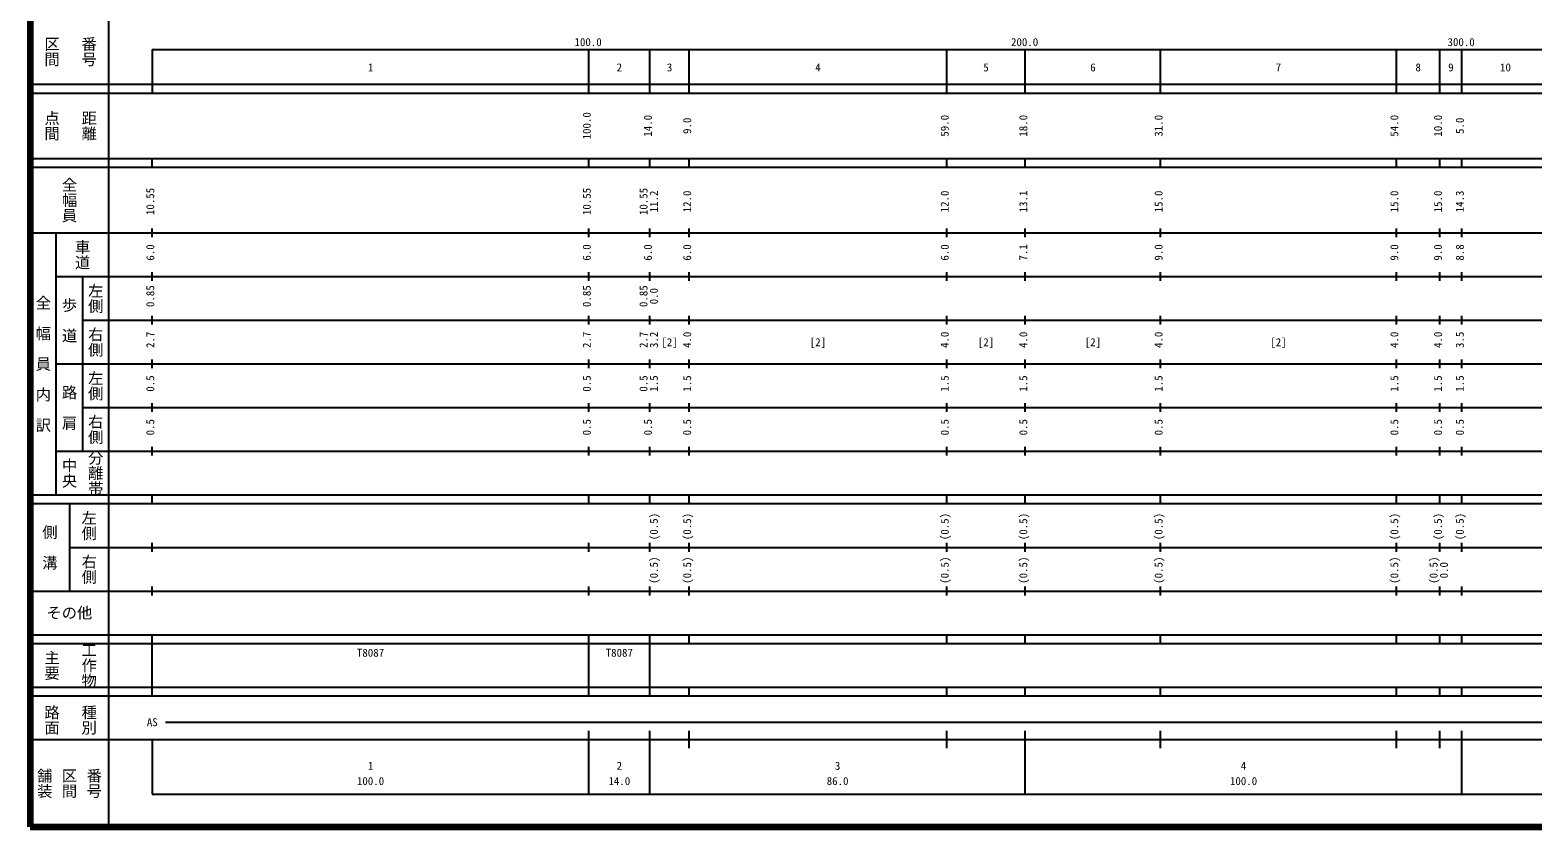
# Model space of a CAD drawing. Units: millimetres on the paper, enlarged 1000 times. Extents: x 40000 to 680000, y 20000 to 380000.
# Drawn here: x 40000 to 384296, y 20000 to 202409 of the extents above; entities that cross this region are included whole.
import ezdxf
from ezdxf.enums import TextEntityAlignment as Align

# ---------------------------------------------------------------- set-up
doc = ezdxf.new("R2010")
doc.units = ezdxf.units.MM
doc.header["$LTSCALE"] = 1000
doc.layers.add('M-TTL', color=2, linetype='Continuous', lineweight=140)
doc.layers.add('M-TTL-BAND', color=7, linetype='Continuous', lineweight=25)
doc.styles.add('@ＭＳ ゴシック', font='')
doc.styles.add('ＭＳ ゴシック', font='')
doc.styles.get('@ＭＳ ゴシック').set_extended_font_data('@MS Gothic')
doc.styles.get('ＭＳ ゴシック').set_extended_font_data('MS Gothic')

msp = doc.modelspace()

# ---------------------------------------------------------------- linework, layer by layer
at = {"layer": 'M-TTL'}
for p, q in [((40000, 380000), (40000, 20000)), ((40000, 20000), (680000, 20000))]:
    msp.add_line(p, q, dxfattribs=at)
at = {"layer": 'M-TTL-BAND'}
for p, q in [((58000, 370000), (58000, 20000)), ((68000, 198000), (579000, 198000)), ((68000, 198000), (68000, 188000)), ((168000, 188000), (168000, 198000)), ((182000, 188000), (182000, 198000)), ((191000, 188000), (191000, 198000)), ((250000, 188000), (250000, 198000)), ((268000, 188000), (268000, 198000)), ((299000, 188000), (299000, 198000)), ((353000, 188000), (353000, 198000)), ((363000, 188000), (363000, 198000)), ((368000, 188000), (368000, 198000)), ((40000, 190000), (579000, 190000)), ((40000, 188000), (579000, 188000)), ((40000, 173000), (579000, 173000)), ((68000, 171000), (68000, 173000)), ((168000, 171000), (168000, 173000)), ((182000, 171000), (182000, 173000)), ((191000, 171000), (191000, 173000)), ((250000, 171000), (250000, 173000)), ((268000, 171000), (268000, 173000)), ((299000, 171000), (299000, 173000)), ((353000, 171000), (353000, 173000)), ((363000, 171000), (363000, 173000)), ((368000, 171000), (368000, 173000)), ((40000, 171000), (579000, 171000)), ((40000, 156000), (579000, 156000)), ((46000, 96000), (46000, 156000)), ((68000, 155000), (68000, 157000)), ((168000, 155000), (168000, 157000)), ((182000, 155000), (182000, 157000)), ((191000, 155000), (191000, 157000)), ((250000, 155000), (250000, 157000)), ((268000, 155000), (268000, 157000)), ((299000, 155000), (299000, 157000)), ((353000, 155000), (353000, 157000)), ((363000, 155000), (363000, 157000)), ((368000, 155000), (368000, 157000)), ((46000, 146000), (579000, 146000)), ((52000, 146000), (52000, 106000)), ((68000, 145000), (68000, 147000)), ((168000, 145000), (168000, 147000)), ((182000, 145000), (182000, 147000)), ((191000, 145000), (191000, 147000)), ((250000, 145000), (250000, 147000)), ((268000, 145000), (268000, 147000)), ((299000, 145000), (299000, 147000)), ((353000, 145000), (353000, 147000)), ((363000, 145000), (363000, 147000)), ((368000, 145000), (368000, 147000)), ((52000, 136000), (579000, 136000)), ((68000, 135000), (68000, 137000)), ((168000, 135000), (168000, 137000)), ((182000, 135000), (182000, 137000)), ((191000, 135000), (191000, 137000)), ((250000, 135000), (250000, 137000)), ((268000, 135000), (268000, 137000)), ((299000, 135000), (299000, 137000)), ((353000, 135000), (353000, 137000)), ((363000, 135000), (363000, 137000)), ((368000, 135000), (368000, 137000)), ((46000, 126000), (579000, 126000)), ((68000, 125000), (68000, 127000)), ((168000, 125000), (168000, 127000)), ((182000, 125000), (182000, 127000)), ((191000, 125000), (191000, 127000)), ((250000, 125000), (250000, 127000)), ((268000, 125000), (268000, 127000)), ((299000, 125000), (299000, 127000)), ((353000, 125000), (353000, 127000)), ((363000, 125000), (363000, 127000)), ((368000, 125000), (368000, 127000)), ((52000, 116000), (579000, 116000)), ((68000, 115000), (68000, 117000)), ((168000, 115000), (168000, 117000)), ((182000, 115000), (182000, 117000)), ((191000, 115000), (191000, 117000)), ((250000, 115000), (250000, 117000)), ((268000, 115000), (268000, 117000)), ((299000, 115000), (299000, 117000)), ((353000, 115000), (353000, 117000)), ((363000, 115000), (363000, 117000)), ((368000, 115000), (368000, 117000)), ((68000, 105000), (68000, 107000)), ((168000, 105000), (168000, 107000)), ((182000, 105000), (182000, 107000)), ((191000, 105000), (191000, 107000)), ((250000, 105000), (250000, 107000)), ((268000, 105000), (268000, 107000)), ((299000, 105000), (299000, 107000)), ((353000, 105000), (353000, 107000)), ((363000, 105000), (363000, 107000)), ((368000, 105000), (368000, 107000)), ((46000, 106000), (579000, 106000)), ((40000, 96000), (579000, 96000)), ((40000, 94000), (579000, 94000)), ((49000, 94000), (49000, 74000)), ((68000, 94000), (68000, 96000)), ((168000, 94000), (168000, 96000)), ((182000, 94000), (182000, 96000)), ((191000, 94000), (191000, 96000)), ((250000, 94000), (250000, 96000)), ((268000, 94000), (268000, 96000)), ((299000, 94000), (299000, 96000)), ((353000, 94000), (353000, 96000)), ((363000, 94000), (363000, 96000)), ((368000, 94000), (368000, 96000)), ((49000, 84000), (579000, 84000)), ((68000, 83000), (68000, 85000)), ((168000, 83000), (168000, 85000)), ((182000, 83000), (182000, 85000)), ((191000, 83000), (191000, 85000)), ((250000, 83000), (250000, 85000)), ((268000, 83000), (268000, 85000)), ((299000, 83000), (299000, 85000)), ((353000, 83000), (353000, 85000)), ((363000, 83000), (363000, 85000)), ((368000, 83000), (368000, 85000)), ((40000, 74000), (579000, 74000)), ((68000, 73000), (68000, 75000)), ((168000, 73000), (168000, 75000)), ((182000, 73000), (182000, 75000)), ((191000, 73000), (191000, 75000)), ((250000, 73000), (250000, 75000)), ((268000, 73000), (268000, 75000)), ((299000, 73000), (299000, 75000)), ((353000, 73000), (353000, 75000)), ((363000, 73000), (363000, 75000)), ((368000, 73000), (368000, 75000)), ((40000, 64000), (579000, 64000)), ((40000, 62000), (579000, 62000)), ((68000, 62000), (68000, 64000)), ((68000, 52000), (68000, 62000)), ((168000, 62000), (168000, 64000)), ((168000, 52000), (168000, 62000)), ((168000, 52000), (168000, 62000)), ((182000, 62000), (182000, 64000)), ((182000, 52000), (182000, 62000)), ((191000, 62000), (191000, 64000)), ((250000, 62000), (250000, 64000)), ((268000, 62000), (268000, 64000)), ((299000, 62000), (299000, 64000)), ((353000, 62000), (353000, 64000)), ((363000, 62000), (363000, 64000)), ((368000, 62000), (368000, 64000)), ((40000, 52000), (579000, 52000)), ((68000, 50000), (68000, 52000)), ((168000, 50000), (168000, 52000)), ((182000, 50000), (182000, 52000)), ((191000, 50000), (191000, 52000)), ((250000, 50000), (250000, 52000)), ((268000, 50000), (268000, 52000)), ((299000, 50000), (299000, 52000)), ((353000, 50000), (353000, 52000)), ((363000, 50000), (363000, 52000)), ((368000, 50000), (368000, 52000)), ((40000, 50000), (579000, 50000)), ((71000, 44000), (565000, 44000)), ((168000, 27500), (168000, 42000)), ((182000, 27500), (182000, 42000)), ((191000, 38000), (191000, 42000)), ((250000, 38000), (250000, 42000)), ((268000, 27500), (268000, 42000)), ((299000, 38000), (299000, 42000)), ((353000, 38000), (353000, 42000)), ((363000, 38000), (363000, 42000)), ((368000, 27500), (368000, 42000)), ((40000, 40000), (579000, 40000)), ((68000, 40000), (68000, 27500)), ((68000, 27500), (579000, 27500))]:
    msp.add_line(p, q, dxfattribs=at)

# ---------------------------------------------------------------- texts
at = {"layer": 'M-TTL-BAND', "style": '@ＭＳ ゴシック'}
for s, p in [('区間', (45000, 197500)), ('番号', (53500, 197500)), ('点間', (45000, 180500)), ('距離', (53500, 180500)), ('全幅員', (49000, 163500)), ('車道', (52000, 151000)), ('全\u3000幅\u3000員\u3000内\u3000訳', (43000, 126000)), ('左側', (55000, 141000)), ('歩\u3000道', (49000, 136000)), ('右側', (55000, 131000)), ('左側', (55000, 121000)), ('路\u3000肩', (49000, 116000)), ('右側', (55000, 111000)), ('中央', (49000, 101000)), ('分離帯', (55000, 101000)), ('左側', (53500, 89000)), ('側\u3000溝', (44500, 84000)), ('右側', (53500, 79000)), ('主要', (45000, 57000)), ('工作物', (53500, 57000)), ('路面', (45000, 44500)), ('種別', (53500, 44500)), ('舗装', (43333, 30000)), ('区間', (49000, 30000)), ('番号', (54667, 30000))]:
    msp.add_text(s, height=2566, rotation=270, dxfattribs=at).set_placement(p, align=Align.MIDDLE_CENTER)
at = {"layer": 'M-TTL-BAND', "style": 'ＭＳ ゴシック'}
for s, p in [('100.0', (167844, 198195)), ('200.0', (267844, 198195)), ('300.0', (367844, 198195)), ('1', (118000, 192405)), ('2', (175000, 192405)), ('3', (186500, 192405)), ('4', (220500, 192405)), ('5', (259000, 192405)), ('6', (283500, 192405)), ('7', (326000, 192405)), ('8', (358000, 192405)), ('9', (365500, 192405)), ('10', (378000, 192405)), ('[2]', (186500, 129500)), ('[2]', (220500, 129500)), ('[2]', (259000, 129500)), ('[2]', (283500, 129500)), ('[2]', (326000, 129500)), ('AS', (68000, 42500)), ('1', (118000, 32523)), ('2', (175000, 32523)), ('3', (225000, 32523)), ('4', (318000, 32523)), ('100.0', (118000, 29033)), ('14.0', (175000, 29033)), ('86.0', (225000, 29033)), ('100.0', (318000, 29033))]:
    msp.add_text(s, height=1833, dxfattribs=at).set_placement(p, align=Align.BOTTOM_CENTER)
for s, p in [('100.0', (169000, 180500)), ('14.0', (183000, 180500)), ('59.0', (251000, 180500)), ('18.0', (269000, 180500)), ('31.0', (300000, 180500)), ('54.0', (354000, 180500)), ('10.0', (364000, 180500)), ('9.0', (192000, 180500)), ('5.0', (369000, 180500)), ('10.55', (69000, 163174)), ('10.55', (169000, 163174)), ('10.55', (182000, 163174)), ('11.2', (184370, 163174)), ('12.0', (192000, 163174)), ('12.0', (251000, 163174)), ('13.1', (269000, 163174)), ('15.0', (300000, 163174)), ('15.0', (354000, 163174)), ('15.0', (364000, 163174)), ('14.3', (369000, 163174)), ('6.0', (69000, 151500)), ('6.0', (169000, 151500)), ('6.0', (183000, 151500)), ('6.0', (192000, 151500)), ('6.0', (251000, 151500)), ('7.1', (269000, 151500)), ('9.0', (300000, 151500)), ('9.0', (354000, 151500)), ('9.0', (364000, 151500)), ('8.8', (369000, 151500)), ('0.85', (69000, 141500)), ('0.85', (169000, 141500)), ('0.85', (182000, 141500)), ('0.0', (184370, 141500)), ('2.7', (69000, 131500)), ('2.7', (169000, 131500)), ('2.7', (182000, 131500)), ('3.2', (184370, 131500)), ('4.0', (192000, 131500)), ('4.0', (251000, 131500)), ('4.0', (269000, 131500)), ('4.0', (300000, 131500)), ('4.0', (354000, 131500)), ('4.0', (364000, 131500)), ('3.5', (369000, 131500)), ('0.5', (69000, 121500)), ('0.5', (169000, 121500)), ('0.5', (182000, 121500)), ('1.5', (184370, 121500)), ('1.5', (192000, 121500)), ('1.5', (251000, 121500)), ('1.5', (269000, 121500)), ('1.5', (300000, 121500)), ('1.5', (354000, 121500)), ('1.5', (364000, 121500)), ('1.5', (369000, 121500)), ('0.5', (69000, 111500)), ('0.5', (169000, 111500)), ('0.5', (183000, 111500)), ('0.5', (192000, 111500)), ('0.5', (251000, 111500)), ('0.5', (269000, 111500)), ('0.5', (300000, 111500)), ('0.5', (354000, 111500)), ('0.5', (364000, 111500)), ('0.5', (369000, 111500)), ('(0.5)', (184370, 88764)), ('(0.5)', (192000, 88764)), ('(0.5)', (251000, 88764)), ('(0.5)', (269000, 88764)), ('(0.5)', (300000, 88764)), ('(0.5)', (354000, 88764)), ('(0.5)', (364000, 88764)), ('(0.5)', (369000, 88764)), ('(0.5)', (184370, 78764)), ('(0.5)', (192000, 78764)), ('(0.5)', (251000, 78764)), ('(0.5)', (269000, 78764)), ('(0.5)', (300000, 78764)), ('(0.5)', (354000, 78764)), ('(0.5)', (363000, 78764)), ('0.0', (365370, 78764))]:
    msp.add_text(s, height=1833, rotation=90, dxfattribs=at).set_placement(p, align=Align.BOTTOM_CENTER)
msp.add_text('その他', height=2566, dxfattribs=at).set_placement((49000, 69000), align=Align.MIDDLE_CENTER)
for p in [(114875, 58405), (171875, 58405)]:
    msp.add_text('T8087', height=1833, dxfattribs=at).set_placement(p, align=Align.BOTTOM_LEFT)

doc.saveas('drawing.dxf')
